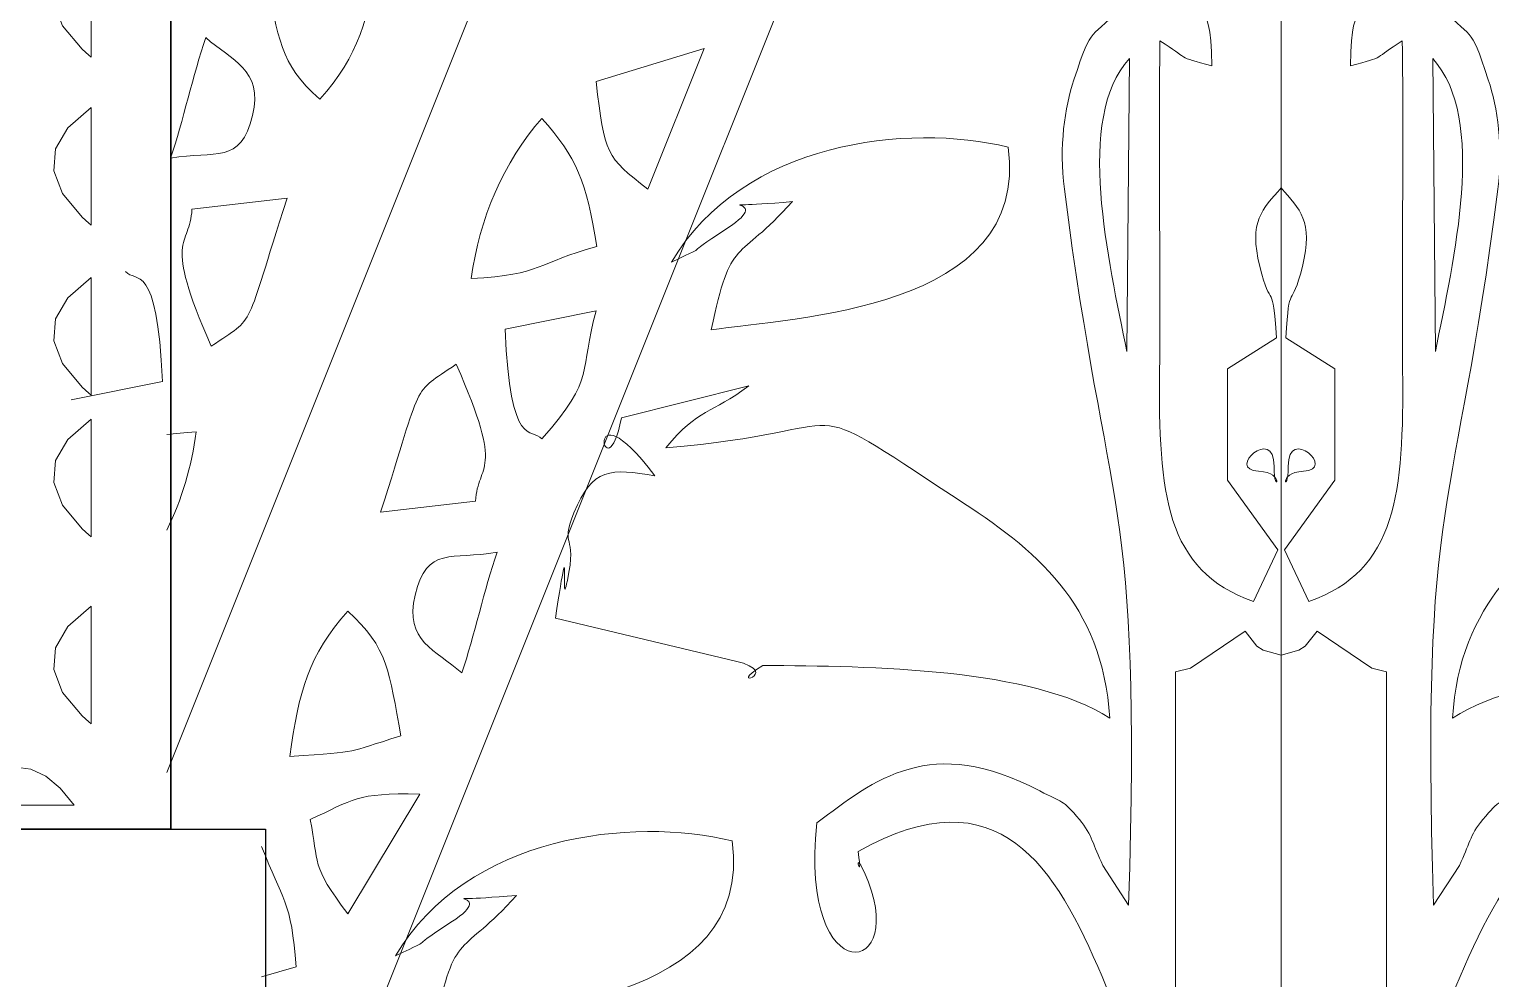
# Model space of a CAD drawing. Header units: inches. Extents: x 249 to 1192, y -18 to 440.
# Drawn here: x 622.834 to 623.605, y 264.569 to 265.07 of the extents above; entities that cross this region are included whole.
import ezdxf

# ---------------------------------------------------------------- set-up
doc = ezdxf.new("R2010")
doc.units = ezdxf.units.IN
doc.header["$MEASUREMENT"] = 0
doc.layers.add('ACP', color=15, linetype='Continuous', lineweight=15)
doc.layers.add('KACA', color=141, linetype='Continuous', lineweight=30)
doc.layers.add('KOLOM', color=5, linetype='Continuous')

# ---------------------------------------------------------------- blocks, each defined once
blk = doc.blocks.new('GORGA')
blk.add_lwpolyline([(366.59218, 151.19092), (367.59218, 151.19092), (367.59218, 149.19092), (366.59218, 149.19092)], close=True)
blk.add_lwpolyline([(366.59218, 151.19092), (367.59218, 151.19092), (367.59218, 149.19092), (366.59218, 149.19092)], close=True)
at = {"lineweight": 9}
for points in [[(366.63427, 149.66026), (366.64649, 149.6495), (366.65306, 149.63833), (366.654, 149.62675), (366.6493, 149.61476), (366.63897, 149.60236), (366.6355, 149.5992), (366.63427, 149.59819), (366.63427, 149.59884), (366.63427, 149.60785), (366.63427, 149.64061), (366.63427, 149.65453), (366.63427, 149.66026)], [(366.63427, 149.66026), (366.64649, 149.6495), (366.65306, 149.63833), (366.654, 149.62675), (366.6493, 149.61476), (366.63897, 149.60236), (366.6355, 149.5992), (366.63427, 149.59819), (366.63427, 149.59884), (366.63427, 149.60785), (366.63427, 149.64061), (366.63427, 149.65453), (366.63427, 149.66026)], [(366.63427, 149.57171), (366.64649, 149.56095), (366.65306, 149.54978), (366.654, 149.5382), (366.6493, 149.52621), (366.63897, 149.51381), (366.6355, 149.51065), (366.63427, 149.50963), (366.63427, 149.51029), (366.63427, 149.5193), (366.63427, 149.55205), (366.63427, 149.56598), (366.63427, 149.57171)], [(366.63427, 149.57171), (366.64649, 149.56095), (366.65306, 149.54978), (366.654, 149.5382), (366.6493, 149.52621), (366.63897, 149.51381), (366.6355, 149.51065), (366.63427, 149.50963), (366.63427, 149.51029), (366.63427, 149.5193), (366.63427, 149.55205), (366.63427, 149.56598), (366.63427, 149.57171)], [(366.63427, 149.48199), (366.64649, 149.47123), (366.65306, 149.46006), (366.654, 149.44848), (366.6493, 149.43649), (366.63897, 149.42409), (366.6355, 149.42093), (366.63427, 149.41991), (366.63427, 149.42056), (366.63427, 149.42957), (366.63427, 149.46233), (366.63427, 149.47625), (366.63427, 149.48199)], [(366.63427, 149.48199), (366.64649, 149.47123), (366.65306, 149.46006), (366.654, 149.44848), (366.6493, 149.43649), (366.63897, 149.42409), (366.6355, 149.42093), (366.63427, 149.41991), (366.63427, 149.42056), (366.63427, 149.42957), (366.63427, 149.46233), (366.63427, 149.47625), (366.63427, 149.48199)], [(366.63427, 149.40722), (366.64649, 149.39646), (366.65306, 149.38529), (366.654, 149.37371), (366.6493, 149.36172), (366.63897, 149.34932), (366.6355, 149.34616), (366.63427, 149.34514), (366.63427, 149.34579), (366.63427, 149.3548), (366.63427, 149.38756), (366.63427, 149.40149), (366.63427, 149.40722)], [(366.63427, 149.40722), (366.64649, 149.39646), (366.65306, 149.38529), (366.654, 149.37371), (366.6493, 149.36172), (366.63897, 149.34932), (366.6355, 149.34616), (366.63427, 149.34514), (366.63427, 149.34579), (366.63427, 149.3548), (366.63427, 149.38756), (366.63427, 149.40149), (366.63427, 149.40722)], [(366.63427, 149.30852), (366.64649, 149.29776), (366.65306, 149.28659), (366.654, 149.27501), (366.6493, 149.26302), (366.63897, 149.25062), (366.6355, 149.24746), (366.63427, 149.24645), (366.63427, 149.2471), (366.63427, 149.25611), (366.63427, 149.28887), (366.63427, 149.30279), (366.63427, 149.30852)], [(366.63427, 149.30852), (366.64649, 149.29776), (366.65306, 149.28659), (366.654, 149.27501), (366.6493, 149.26302), (366.63897, 149.25062), (366.6355, 149.24746), (366.63427, 149.24645), (366.63427, 149.2471), (366.63427, 149.25611), (366.63427, 149.28887), (366.63427, 149.30279), (366.63427, 149.30852)], [(366.70471, 149.2035), (366.70402, 149.2035), (366.70207, 149.2035), (366.69904, 149.2035), (366.6951, 149.2035), (366.68525, 149.2035), (366.67396, 149.2035), (366.66267, 149.2035), (366.65282, 149.2035), (366.64888, 149.2035), (366.64585, 149.2035), (366.6439, 149.2035), (366.64321, 149.2035), (366.6506, 149.21254), (366.65819, 149.21889), (366.66598, 149.22255), (366.67396, 149.22351), (366.68194, 149.22255), (366.68973, 149.21889), (366.69732, 149.21254), (366.70471, 149.2035)], [(366.70471, 149.2035), (366.70402, 149.2035), (366.70207, 149.2035), (366.69904, 149.2035), (366.6951, 149.2035), (366.68525, 149.2035), (366.67396, 149.2035), (366.66267, 149.2035), (366.65282, 149.2035), (366.64888, 149.2035), (366.64585, 149.2035), (366.6439, 149.2035), (366.64321, 149.2035), (366.6506, 149.21254), (366.65819, 149.21889), (366.66598, 149.22255), (366.67396, 149.22351), (366.68194, 149.22255), (366.68973, 149.21889), (366.69732, 149.21254), (366.70471, 149.2035)]]:
    blk.add_lwpolyline(points, close=True, dxfattribs=at)
blk = doc.blocks.new('GOTGAA')
for points in [[(0.01962, 2.46158), (1.01962, -0.03842), (0.01962, -0.03842), (0.01962, 2.46158)], [(0.02208, 1.22081), (0.04798, 1.20439), (0.04798, 1.14568), (0.0214, 1.10887), (0.03423, 1.08164)], [(0.01962, 1.05329), (0.02902, 1.05597), (0.0324, 1.05805), (0.03859, 1.06599), (0.06753, 1.04652), (0.07531, 1.0446)], [(0.07531, 1.0446), (0.07531, 0.846)]]:
    blk.add_lwpolyline(points)
for points in [[(0.08357, 1.40658), (0.06204, 1.37993), (0.05717, 1.40766), (0.05622, 1.36434)], [(0.05622, 1.36434), (0.05717, 1.40766), (0.06204, 1.37993), (0.08357, 1.40658)], [(0.12898, 1.35694), (0.11853, 1.38885), (0.12179, 1.37466), (0.10065, 1.39933)], [(0.10065, 1.39933), (0.12179, 1.37466), (0.11853, 1.38885), (0.12898, 1.35694)], [(0.05622, 1.36434), (0.07529, 1.36922), (0.068, 1.3677), (0.08355, 1.3775)], [(0.08355, 1.3775), (0.068, 1.3677), (0.07529, 1.36922), (0.05622, 1.36434)], [(0.08355, 1.3775), (0.08443, 1.31982), (0.08318, 1.26154), (0.08376, 1.20375)], [(0.08376, 1.20375), (0.08318, 1.26154), (0.08443, 1.31982), (0.08355, 1.3775)], [(0.10107, 1.21348), (0.10107, 1.21348), (0.09964, 1.36813), (0.09964, 1.36813)], [(0.09964, 1.36813), (0.1286, 1.33658), (0.11059, 1.26181), (0.10107, 1.21348)], [(0.10107, 1.21348), (0.11059, 1.26181), (0.1286, 1.33658), (0.09964, 1.36813)], [(0.09964, 1.36813), (0.09964, 1.36813), (0.10107, 1.21348), (0.10107, 1.21348)], [(0.13398, 1.29917), (0.13688, 1.32198), (0.13386, 1.34203), (0.12898, 1.35694)], [(0.12898, 1.35694), (0.13386, 1.34203), (0.13688, 1.32198), (0.13398, 1.29917)], [(0.03089, 1.25849), (0.03682, 1.28245), (0.02947, 1.28853), (0.01962, 1.29989)], [(0.01962, 1.29989), (0.02947, 1.28853), (0.03682, 1.28245), (0.03089, 1.25849)], [(0.1001, 0.92147), (0.0931, 1.14304), (0.11145, 1.12152), (0.13398, 1.29917)], [(0.13398, 1.29917), (0.11145, 1.12152), (0.0931, 1.14304), (0.1001, 0.92147)], [(0.02208, 1.22081), (0.02401, 1.25197), (0.02487, 1.23416), (0.03089, 1.25849)], [(0.03089, 1.25849), (0.02487, 1.23416), (0.02401, 1.25197), (0.02208, 1.22081)], [(0.08376, 1.20375), (0.08441, 1.13864), (0.08076, 1.09788), (0.03423, 1.08164)], [(0.03423, 1.08164), (0.08076, 1.09788), (0.08441, 1.13864), (0.08376, 1.20375)], [(0.02334, 1.15293), (0.02325, 1.17483), (0.04916, 1.151), (0.03149, 1.15038)], [(0.03149, 1.15038), (0.01669, 1.14986), (0.02341, 1.13642), (0.02334, 1.15293)], [(0.11408, 0.88378), (0.1385, 0.94097), (0.16832, 0.99188), (0.24284, 0.94966)], [(0.24284, 0.94966), (0.16832, 0.99188), (0.1385, 0.94097), (0.11408, 0.88378)], [(0.1469, 0.98166), (0.13498, 0.97538), (0.13508, 0.97743), (0.12605, 0.96655)], [(0.12605, 0.96655), (0.13508, 0.97743), (0.13498, 0.97538), (0.1469, 0.98166)], [(0.12605, 0.96655), (0.1191, 0.95817), (0.119, 0.95332), (0.11372, 0.94241)], [(0.11372, 0.94241), (0.119, 0.95332), (0.1191, 0.95817), (0.12605, 0.96655)], [(0.11372, 0.94241), (0.11372, 0.94241), (0.1001, 0.92147), (0.1001, 0.92147)], [(0.1001, 0.92147), (0.1001, 0.92147), (0.11372, 0.94241), (0.11372, 0.94241)], [(0.10432, 0.73156), (0.10299, 0.79253), (0.08956, 0.82632), (0.11408, 0.88378)], [(0.11408, 0.88378), (0.08956, 0.82632), (0.10299, 0.79253), (0.10432, 0.73156)]]:
    blk.add_open_spline(points, degree=3)
blk.add_open_spline([(0.40264, 1.07291), (0.39379, 1.13105), (0.40056, 1.07236), (0.39633, 1.09265), (0.39633, 1.09265), (0.3909, 1.11869), (0.4005, 1.10912), (0.39282, 1.12838), (0.39282, 1.12838), (0.38334, 1.15219), (0.37313, 1.15205), (0.35008, 1.14792), (0.35008, 1.14792), (0.38972, 1.20024), (0.37619, 1.13502), (0.36776, 1.17862), (0.36776, 1.17862), (0.36776, 1.17862), (0.3006, 1.19546), (0.3006, 1.19546), (0.3006, 1.19546), (0.32053, 1.18027), (0.32689, 1.18402), (0.3444, 1.16274), (0.3444, 1.16274), (0.23612, 1.17162), (0.2799, 1.19396), (0.19106, 1.13615), (0.19106, 1.13615), (0.1494, 1.10904), (0.11397, 1.08102), (0.11006, 1.02016), (0.11006, 1.02016), (0.15118, 1.04647), (0.23568, 1.04754), (0.29311, 1.04791), (0.29311, 1.04791), (0.31456, 1.03479), (0.28142, 1.04385), (0.30753, 1.05025), (0.30753, 1.05025), (0.30753, 1.05025), (0.40264, 1.07291), (0.40264, 1.07291)], degree=3, knots=[0, 0, 0, 0, 0.083333, 0.083333, 0.083333, 0.083333, 0.166667, 0.166667, 0.166667, 0.166667, 0.25, 0.25, 0.25, 0.25, 0.333333, 0.333333, 0.333333, 0.333333, 0.416667, 0.416667, 0.416667, 0.416667, 0.5, 0.5, 0.5, 0.5, 0.583333, 0.583333, 0.583333, 0.583333, 0.666667, 0.666667, 0.666667, 0.666667, 0.75, 0.75, 0.75, 0.75, 0.833333, 0.833333, 0.833333, 0.833333, 1, 1, 1, 1])
blk = doc.blocks.new('tampak depan')
at = {"layer": 'ACP'}
for points in [[(708.59663, 339.50677), (709.18468, 340.97691), (708.59663, 340.97691)], [(709.18468, 340.97691), (708.59663, 339.50677)], [(708.59663, 338.47691), (709.18468, 338.47691), (709.18468, 340.97691)], [(709.18468, 340.57302), (708.59663, 339.10289)], [(709.18222, 339.73614), (709.15632, 339.71972), (709.15632, 339.66101), (709.1829, 339.6242), (709.17008, 339.59697)], [(709.18468, 339.56863), (709.17528, 339.5713), (709.1719, 339.57338), (709.16571, 339.58132), (709.13678, 339.56185), (709.129, 339.55993)], [(709.129, 339.55993), (709.129, 339.36133)]]:
    blk.add_lwpolyline(points, dxfattribs=at)
at = {"layer": 'ACP', "color": 7}
for points in [[(708.67727, 339.86195), (708.69789, 339.88504), (708.70324, 339.90435), (708.70778, 339.93863)], [(708.6492, 339.92772), (708.65556, 339.89385), (708.65579, 339.88119), (708.67727, 339.86195)], [(708.61712, 339.89451), (708.61046, 339.87516), (708.60519, 339.85023), (708.59851, 339.83085)], [(708.6418, 339.85347), (708.64761, 339.87781), (708.63065, 339.88243), (708.61712, 339.89451)], [(708.59851, 339.83085), (708.62243, 339.83514), (708.63553, 339.82719), (708.6418, 339.85347)], [(708.66003, 339.80978), (708.66003, 339.80978), (708.60984, 339.804), (708.60984, 339.804)], [(708.62003, 339.73171), (708.64434, 339.7481), (708.63692, 339.73822), (708.66003, 339.80978)], [(708.60984, 339.804), (708.6088, 339.78316), (708.59385, 339.79091), (708.62003, 339.73171)], [(708.59429, 339.71314), (708.59144, 339.77768), (708.58018, 339.76478), (708.57486, 339.77104)], [(708.74934, 339.72212), (708.72503, 339.70572), (708.73245, 339.7156), (708.70934, 339.64404)], [(708.54617, 339.70341), (708.54617, 339.70341), (708.59429, 339.71314), (708.59429, 339.71314)], [(708.59663, 339.63468), (708.60449, 339.65075), (708.60972, 339.66838), (708.61207, 339.68643)], [(708.61207, 339.68643), (708.60594, 339.68609), (708.60091, 339.68564), (708.59663, 339.68511)], [(708.70934, 339.64404), (708.70934, 339.64404), (708.75953, 339.64983), (708.75953, 339.64983)], [(708.69209, 339.59187), (708.67148, 339.56878), (708.66612, 339.54948), (708.66159, 339.51519)], [(708.72017, 339.5261), (708.71381, 339.55997), (708.71357, 339.57264), (708.69209, 339.59187)], [(708.66159, 339.51519), (708.70148, 339.51816), (708.68902, 339.51654), (708.72017, 339.5261)], [(708.73004, 339.49534), (708.69593, 339.4961), (708.69534, 339.49238), (708.67224, 339.48195)], [(708.69209, 339.43219), (708.69209, 339.43219), (708.73004, 339.49534), (708.73004, 339.49534)], [(708.67224, 339.48195), (708.67711, 339.45838), (708.67218, 339.45845), (708.69209, 339.43219)], [(708.66478, 339.4042), (708.66243, 339.43928), (708.65765, 339.43919), (708.64663, 339.46779)]]:
    blk.add_open_spline(points, degree=3, dxfattribs=at)
at = {"layer": 'ACP'}
for points in [[(708.70778, 339.93863), (708.70324, 339.90435), (708.69789, 339.88504), (708.67727, 339.86195)], [(708.67727, 339.86195), (708.65579, 339.88119), (708.65556, 339.89385), (708.6492, 339.92772)], [(709.12073, 339.92191), (709.14227, 339.89526), (709.14714, 339.92299), (709.14808, 339.87967)], [(709.14808, 339.87967), (709.14714, 339.92299), (709.14227, 339.89526), (709.12073, 339.92191)], [(709.07533, 339.87228), (709.08577, 339.90418), (709.08252, 339.88999), (709.10365, 339.91466)], [(709.10365, 339.91466), (709.08252, 339.88999), (709.08577, 339.90418), (709.07533, 339.87228)], [(708.59851, 339.83085), (708.60519, 339.85023), (708.61046, 339.87516), (708.61712, 339.89451)], [(708.61712, 339.89451), (708.63065, 339.88243), (708.64761, 339.87781), (708.6418, 339.85347)], [(708.88023, 339.88872), (708.88023, 339.88872), (708.82312, 339.87129), (708.82312, 339.87129)], [(708.82312, 339.87129), (708.82312, 339.87129), (708.88023, 339.88872), (708.88023, 339.88872)], [(708.85051, 339.81453), (708.85051, 339.81453), (708.88023, 339.88872), (708.88023, 339.88872)], [(708.88023, 339.88872), (708.88023, 339.88872), (708.85051, 339.81453), (708.85051, 339.81453)], [(709.12076, 339.89283), (709.11987, 339.83515), (709.12112, 339.77688), (709.12054, 339.71909)], [(709.12054, 339.71909), (709.12112, 339.77688), (709.11987, 339.83515), (709.12076, 339.89283)], [(709.14808, 339.87967), (709.12901, 339.88455), (709.1363, 339.88303), (709.12076, 339.89283)], [(709.12076, 339.89283), (709.1363, 339.88303), (709.12901, 339.88455), (709.14808, 339.87967)], [(709.10466, 339.88346), (709.0757, 339.85191), (709.09371, 339.77714), (709.10324, 339.72881)], [(709.10324, 339.72881), (709.09371, 339.77714), (709.0757, 339.85191), (709.10466, 339.88346)], [(709.10324, 339.72881), (709.10324, 339.72881), (709.10466, 339.88346), (709.10466, 339.88346)], [(709.10466, 339.88346), (709.10466, 339.88346), (709.10324, 339.72881), (709.10324, 339.72881)], [(708.82312, 339.87129), (708.82768, 339.83294), (708.82833, 339.83162), (708.85051, 339.81453)], [(708.85051, 339.81453), (708.82833, 339.83162), (708.82768, 339.83294), (708.82312, 339.87129)], [(709.07032, 339.8145), (709.06742, 339.83731), (709.07044, 339.85737), (709.07533, 339.87228)], [(709.07533, 339.87228), (709.07044, 339.85737), (709.06742, 339.83731), (709.07032, 339.8145)], [(708.6418, 339.85347), (708.63553, 339.82719), (708.62243, 339.83514), (708.59851, 339.83085)], [(708.7945, 339.85189), (708.77424, 339.82904), (708.76138, 339.79885), (708.7573, 339.76739)], [(708.7573, 339.76739), (708.76138, 339.79885), (708.77424, 339.82904), (708.7945, 339.85189)], [(708.8236, 339.78434), (708.81797, 339.81847), (708.81298, 339.8314), (708.7945, 339.85189)], [(708.7945, 339.85189), (708.81298, 339.8314), (708.81797, 339.81847), (708.8236, 339.78434)], [(708.60984, 339.804), (708.60984, 339.804), (708.66003, 339.80978), (708.66003, 339.80978)], [(708.66003, 339.80978), (708.63692, 339.73822), (708.64434, 339.7481), (708.62003, 339.73171)], [(709.1042, 339.4368), (709.1112, 339.65837), (709.09285, 339.63685), (709.07032, 339.8145)], [(709.07032, 339.8145), (709.09285, 339.63685), (709.1112, 339.65837), (709.1042, 339.4368)], [(709.17341, 339.77382), (709.16748, 339.79778), (709.17484, 339.80386), (709.18468, 339.81522)], [(709.18468, 339.81522), (709.17484, 339.80386), (709.16748, 339.79778), (709.17341, 339.77382)], [(708.62003, 339.73171), (708.59385, 339.79091), (708.6088, 339.78316), (708.60984, 339.804)], [(708.57486, 339.77104), (708.58018, 339.76478), (708.59144, 339.77768), (708.59429, 339.71314)], [(708.7573, 339.76739), (708.79522, 339.76951), (708.79153, 339.77547), (708.8236, 339.78434)], [(708.8236, 339.78434), (708.79153, 339.77547), (708.79522, 339.76951), (708.7573, 339.76739)], [(709.18222, 339.73614), (709.1803, 339.76731), (709.17943, 339.74949), (709.17341, 339.77382)], [(709.17341, 339.77382), (709.17943, 339.74949), (709.1803, 339.76731), (709.18222, 339.73614)], [(708.8232, 339.75041), (708.8232, 339.75041), (708.77508, 339.74069), (708.77508, 339.74069)], [(708.77508, 339.74069), (708.77508, 339.74069), (708.8232, 339.75041), (708.8232, 339.75041)], [(708.7945, 339.68279), (708.82378, 339.71593), (708.81386, 339.7177), (708.8232, 339.75041)], [(708.8232, 339.75041), (708.81386, 339.7177), (708.82378, 339.71593), (708.7945, 339.68279)], [(708.77508, 339.74069), (708.77792, 339.67615), (708.78918, 339.68905), (708.7945, 339.68279)], [(708.7945, 339.68279), (708.78918, 339.68905), (708.77792, 339.67615), (708.77508, 339.74069)], [(708.70934, 339.64404), (708.73245, 339.7156), (708.72503, 339.70572), (708.74934, 339.72212)], [(708.75953, 339.64983), (708.76057, 339.67066), (708.77552, 339.66292), (708.74934, 339.72212)], [(708.74934, 339.72212), (708.77552, 339.66292), (708.76057, 339.67066), (708.75953, 339.64983)], [(709.12054, 339.71909), (709.1199, 339.65397), (709.12354, 339.61321), (709.17008, 339.59697)], [(709.17008, 339.59697), (709.12354, 339.61321), (709.1199, 339.65397), (709.12054, 339.71909)], [(708.59429, 339.71314), (708.59429, 339.71314), (708.54617, 339.70341), (708.54617, 339.70341)], [(708.59663, 339.68511), (708.60091, 339.68564), (708.60594, 339.68609), (708.61207, 339.68643)], [(708.61207, 339.68643), (708.60972, 339.66838), (708.60449, 339.65075), (708.59663, 339.63468)], [(709.18096, 339.66826), (709.18105, 339.69016), (709.15514, 339.66633), (709.17281, 339.66571)], [(709.17281, 339.66571), (709.18761, 339.66519), (709.1809, 339.65175), (709.18096, 339.66826)], [(708.75953, 339.64983), (708.75953, 339.64983), (708.70934, 339.64404), (708.70934, 339.64404)], [(708.77086, 339.62298), (708.74694, 339.61868), (708.73384, 339.62663), (708.72757, 339.60035)], [(708.72757, 339.60035), (708.73384, 339.62663), (708.74694, 339.61868), (708.77086, 339.62298)], [(708.75224, 339.55931), (708.75891, 339.57866), (708.76418, 339.6036), (708.77086, 339.62298)], [(708.77086, 339.62298), (708.76418, 339.6036), (708.75891, 339.57866), (708.75224, 339.55931)], [(708.72757, 339.60035), (708.72175, 339.57602), (708.73872, 339.57139), (708.75224, 339.55931)], [(708.75224, 339.55931), (708.73872, 339.57139), (708.72175, 339.57602), (708.72757, 339.60035)], [(708.66159, 339.51519), (708.66612, 339.54948), (708.67148, 339.56878), (708.69209, 339.59187)], [(708.69209, 339.59187), (708.71357, 339.57264), (708.71381, 339.55997), (708.72017, 339.5261)], [(708.72017, 339.5261), (708.68902, 339.51654), (708.70148, 339.51816), (708.66159, 339.51519)], [(708.93963, 339.48011), (708.97011, 339.5031), (708.99971, 339.52741), (709.05741, 339.49699)], [(709.05741, 339.49699), (708.99971, 339.52741), (708.97011, 339.5031), (708.93963, 339.48011)], [(709.09022, 339.39911), (709.06581, 339.4563), (709.03599, 339.50721), (708.96146, 339.46499)], [(708.96146, 339.46499), (709.03599, 339.50721), (709.06581, 339.4563), (709.09022, 339.39911)], [(708.67224, 339.48195), (708.69534, 339.49238), (708.69593, 339.4961), (708.73004, 339.49534)], [(708.73004, 339.49534), (708.73004, 339.49534), (708.69209, 339.43219), (708.69209, 339.43219)], [(709.05741, 339.49699), (709.06932, 339.49071), (709.06922, 339.49276), (709.07826, 339.48188)], [(709.07826, 339.48188), (709.06922, 339.49276), (709.06932, 339.49071), (709.05741, 339.49699)], [(708.69209, 339.43219), (708.67218, 339.45845), (708.67711, 339.45838), (708.67224, 339.48195)], [(708.96475, 339.45395), (708.99011, 339.39868), (708.93009, 339.38889), (708.93963, 339.48011)], [(708.93963, 339.48011), (708.93009, 339.38889), (708.99011, 339.39868), (708.96475, 339.45395)], [(709.07826, 339.48188), (709.0852, 339.4735), (709.08531, 339.46865), (709.09059, 339.45774)], [(709.09059, 339.45774), (709.08531, 339.46865), (709.0852, 339.4735), (709.07826, 339.48188)], [(708.64663, 339.46779), (708.65765, 339.43919), (708.66243, 339.43928), (708.66478, 339.4042)], [(708.96146, 339.46499), (708.96434, 339.44594), (708.95802, 339.46861), (708.96475, 339.45395)], [(708.96475, 339.45395), (708.95802, 339.46861), (708.96434, 339.44594), (708.96146, 339.46499)], [(709.09059, 339.45774), (709.09059, 339.45774), (709.1042, 339.4368), (709.1042, 339.4368)], [(709.1042, 339.4368), (709.1042, 339.4368), (709.09059, 339.45774), (709.09059, 339.45774)], [(708.66478, 339.4042), (708.66478, 339.4042), (708.64663, 339.39899), (708.64663, 339.39899)], [(709.09998, 339.24689), (709.10132, 339.30786), (709.11474, 339.34165), (709.09022, 339.39911)], [(709.09022, 339.39911), (709.11474, 339.34165), (709.10132, 339.30786), (709.09998, 339.24689)]]:
    blk.add_open_spline(points, degree=3, dxfattribs=at)
for points, knots in [([(708.92676, 339.80797), (708.87136, 339.80313), (708.92097, 339.81227), (708.8922, 339.79377), (708.8922, 339.79377), (708.86512, 339.77635), (708.88726, 339.78788), (708.86297, 339.77605), (708.86297, 339.77605), (708.90043, 339.83988), (708.98806, 339.84955), (709.04055, 339.83674), (709.04055, 339.83674), (709.05263, 339.7503), (708.92677, 339.74698), (708.88393, 339.7403), (708.88393, 339.7403), (708.89435, 339.79055), (708.89732, 339.77502), (708.92676, 339.80797)], [0, 0, 0, 0, 0.166667, 0.166667, 0.166667, 0.166667, 0.333333, 0.333333, 0.333333, 0.333333, 0.5, 0.5, 0.5, 0.5, 0.666667, 0.666667, 0.666667, 0.666667, 1, 1, 1, 1]), ([(708.80167, 339.58824), (708.81051, 339.64638), (708.80375, 339.58769), (708.80798, 339.60798), (708.80798, 339.60798), (708.81341, 339.63402), (708.80381, 339.62445), (708.81148, 339.64372), (708.81148, 339.64372), (708.82097, 339.66752), (708.83117, 339.66738), (708.85423, 339.66326), (708.85423, 339.66326), (708.81459, 339.71557), (708.82812, 339.65035), (708.83654, 339.69395), (708.83654, 339.69395), (708.83654, 339.69395), (708.90371, 339.71079), (708.90371, 339.71079), (708.90371, 339.71079), (708.88378, 339.6956), (708.87741, 339.69936), (708.85991, 339.67807), (708.85991, 339.67807), (708.96819, 339.68695), (708.92441, 339.70929), (709.01324, 339.65148), (709.01324, 339.65148), (709.05491, 339.62438), (709.09033, 339.59635), (709.09425, 339.53549), (709.09425, 339.53549), (709.05313, 339.5618), (708.96862, 339.56288), (708.91119, 339.56324), (708.91119, 339.56324), (708.88975, 339.55012), (708.92289, 339.55918), (708.89678, 339.56558), (708.89678, 339.56558), (708.89678, 339.56558), (708.80167, 339.58824), (708.80167, 339.58824)], [0, 0, 0, 0, 0.083333, 0.083333, 0.083333, 0.083333, 0.166667, 0.166667, 0.166667, 0.166667, 0.25, 0.25, 0.25, 0.25, 0.333333, 0.333333, 0.333333, 0.333333, 0.416667, 0.416667, 0.416667, 0.416667, 0.5, 0.5, 0.5, 0.5, 0.583333, 0.583333, 0.583333, 0.583333, 0.666667, 0.666667, 0.666667, 0.666667, 0.75, 0.75, 0.75, 0.75, 0.833333, 0.833333, 0.833333, 0.833333, 1, 1, 1, 1]), ([(708.78112, 339.44192), (708.72573, 339.43708), (708.77534, 339.44622), (708.74656, 339.42772), (708.74656, 339.42772), (708.71948, 339.4103), (708.74162, 339.42182), (708.71734, 339.41), (708.71734, 339.41), (708.75479, 339.47383), (708.84242, 339.4835), (708.89492, 339.47069), (708.89492, 339.47069), (708.907, 339.38425), (708.78114, 339.38093), (708.7383, 339.37424), (708.7383, 339.37424), (708.74872, 339.4245), (708.75169, 339.40897), (708.78112, 339.44192)], [0, 0, 0, 0, 0.166667, 0.166667, 0.166667, 0.166667, 0.333333, 0.333333, 0.333333, 0.333333, 0.5, 0.5, 0.5, 0.5, 0.666667, 0.666667, 0.666667, 0.666667, 1, 1, 1, 1])]:
    blk.add_open_spline(points, degree=3, knots=knots, dxfattribs=at)
at = {"layer": 'KOLOM'}
for points in [[(708.59869, 341.47691), (707.59869, 341.47691), (707.59869, 339.47691), (708.59869, 339.47691)], [(707.54869, 339.47691), (708.64869, 339.47691), (708.64869, 339.37691), (707.54869, 339.37691)]]:
    blk.add_lwpolyline(points, close=True, dxfattribs=at)
at = {"layer": 'ACP', "extrusion": (0, 0, -1), "xscale": -1, "zscale": -1, "rotation": 5.555763848974492e-08}
blk.add_blockref('GOTGAA', (-709.16506, 338.51533), dxfattribs=at)
at = {"layer": 'KACA', "xscale": -1}
blk.add_blockref('GORGA', (1075.19087, 190.286), dxfattribs=at)

msp = doc.modelspace()

# ---------------------------------------------------------------- block references
at = {"layer": 'KOLOM'}
msp.add_blockref('tampak depan', (-85.68993, -74.82902), dxfattribs=at)

doc.saveas('drawing.dxf')
